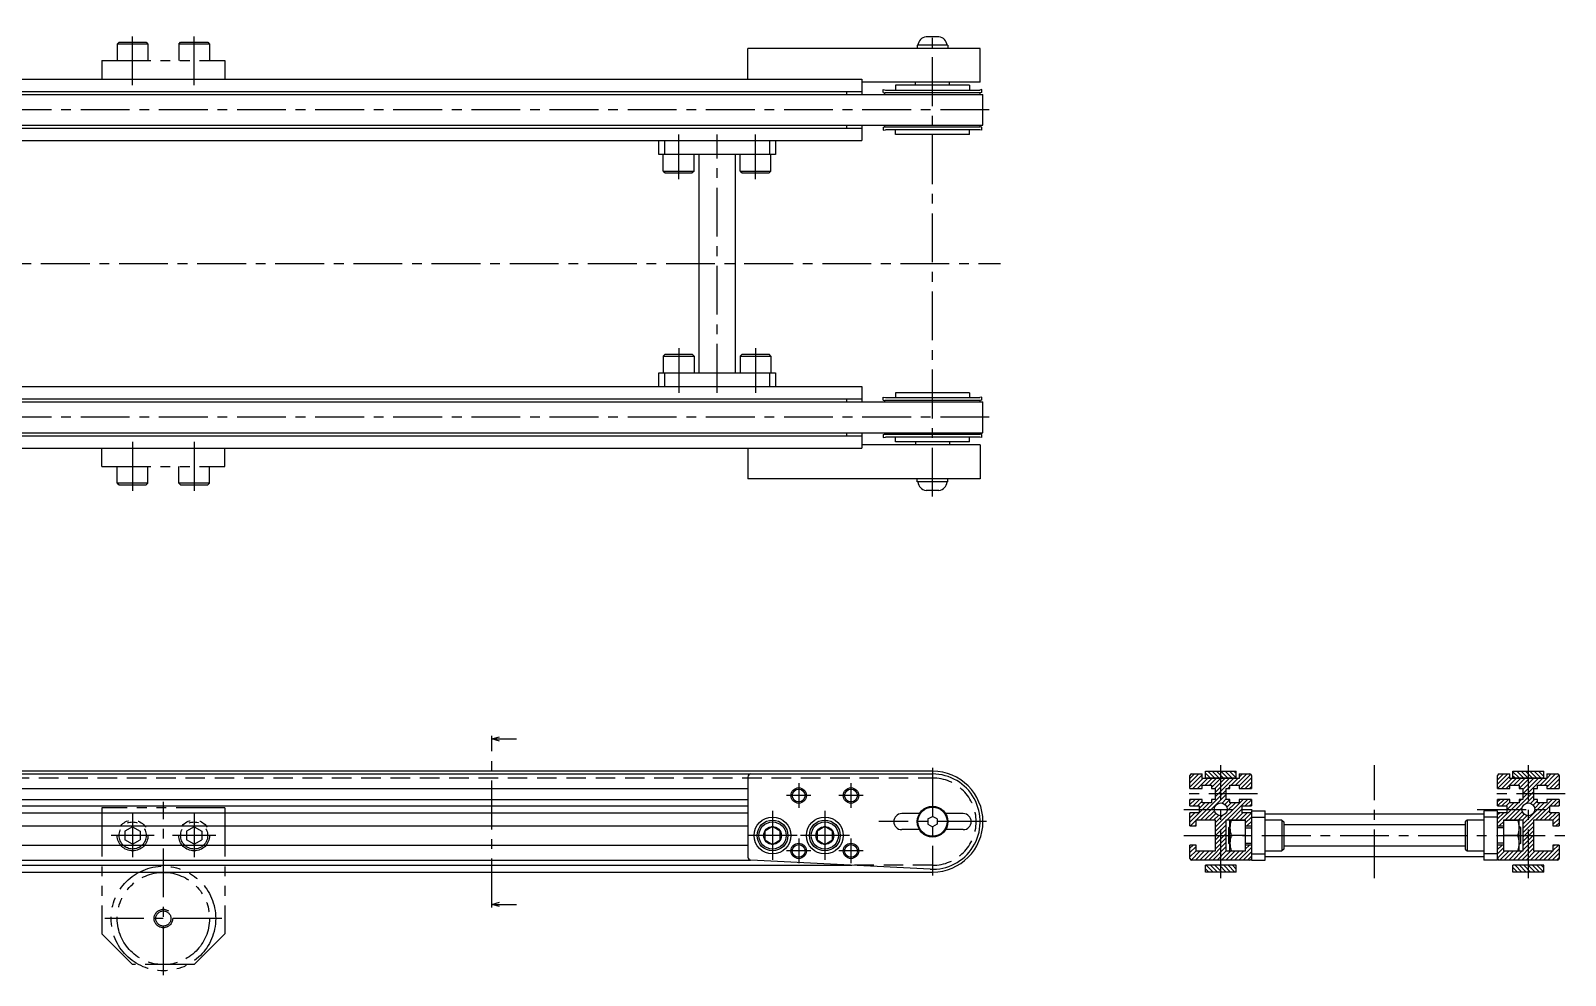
# Model space of a CAD drawing. Extents: x -23 to 974, y -8 to 739.
# Drawn here: x 475.6 to 974.5, y 79.5 to 386.8 of the extents above; entities that cross this region are included whole.
import ezdxf

# ---------------------------------------------------------------- set-up
doc = ezdxf.new("R2010")
doc.units = 0
doc.header["$LTSCALE"] = 0.5
for name, pattern in [('CENTER', [50.8, 31.75, -6.35, 6.35, -6.35]), ('DASHED', [19.05, 12.7, -6.35]), ('PHANTOM', [63.5, 31.75, -6.35, 6.35, -6.35, 6.35, -6.35])]:
    doc.linetypes.add(name, pattern=pattern)
for name, color, linetype in [('MSM_CENTER', 1, 'CENTER'), ('MSM_CONTINUOUS', 7, 'CONTINUOUS'), ('MSM_DASHED', 4, 'DASHED'), ('MSM_IMAGINARY', 6, 'PHANTOM'), ('MSM_NARROW', 5, 'CONTINUOUS')]:
    doc.layers.add(name, color=color, linetype=linetype)

msp = doc.modelspace()

# ---------------------------------------------------------------- linework, layer by layer
at = {"layer": 'MSM_CENTER'}
for p, q in [((768.77, 235.25), (768.77, 386.75)), ((787.19, 361), (250.36, 361)), ((686.27, 338.5), (686.27, 353)), ((698.77, 269), (698.77, 353)), ((711.27, 338.5), (711.27, 353)), ((250.36, 311), (790.86, 311)), ((686.27, 283.5), (686.27, 269)), ((711.27, 283.5), (711.27, 269)), ((787.19, 261), (250.36, 261)), ((508.77, 253), (508.77, 237)), ((528.77, 253), (528.77, 237)), ((625.55, 101.6), (625.55, 157.4)), ((768.77, 147), (768.77, 112)), ((862.45, 111.09), (862.45, 147.92)), ((912.45, 111.09), (912.45, 147.92)), ((962.45, 111.09), (962.45, 147.92)), ((725.27, 142), (725.27, 134)), ((742.27, 142), (742.27, 134)), ((518.77, 79.52), (518.77, 136)), ((729.27, 138), (721.27, 138)), ((746.27, 138), (738.27, 138)), ((874.45, 138.5), (850.45, 138.5)), ((974.45, 138.5), (950.45, 138.5)), ((508.77, 132), (508.77, 118)), ((528.77, 132), (528.77, 118)), ((716.77, 133), (716.77, 117)), ((733.77, 133), (733.77, 117)), ((850.45, 133.5), (874.45, 133.5)), ((945.82, 133.5), (969.82, 133.5)), ((515.77, 125), (501.77, 125)), ((535.77, 125), (521.77, 125)), ((724.77, 125), (708.77, 125)), ((741.77, 125), (725.77, 125)), ((786.27, 129.5), (751.27, 129.5)), ((850.45, 125), (974.45, 125)), ((729.27, 120), (721.27, 120)), ((725.27, 124), (725.27, 116)), ((746.27, 120), (738.27, 120)), ((742.27, 124), (742.27, 116)), ((537.77, 98), (499.77, 98))]:
    msp.add_line(p, q, dxfattribs=at)
at = {"layer": 'MSM_CONTINUOUS'}
for p, q in [((770.87, 384.75), (766.67, 384.75)), ((784.27, 381), (708.77, 381)), ((708.77, 371), (708.77, 381)), ((763.77, 382), (763.77, 381)), ((773.77, 382), (763.77, 382)), ((773.77, 382), (773.77, 381)), ((784.27, 370), (784.27, 381)), ((252.77, 371), (745.77, 371)), ((745.77, 371), (745.77, 366)), ((784.27, 370), (745.77, 370)), ((763.27, 369), (763.27, 370)), ((774.27, 369), (774.27, 370)), ((252.37, 366), (785.17, 366)), ((286.77, 367), (745.77, 367)), ((740.77, 367), (740.77, 366)), ((752.77, 366.61), (752.77, 367.59)), ((752.77, 367.59), (753.44, 367.45)), ((752.77, 366.61), (753.27, 366.5)), ((784.27, 366.5), (753.27, 366.5)), ((753.27, 366), (753.27, 366.5)), ((753.44, 367.45), (784.11, 367.45)), ((780.77, 369), (756.77, 369)), ((756.77, 369), (756.77, 367.45)), ((780.77, 369), (780.77, 367.45)), ((784.77, 367.59), (784.11, 367.45)), ((784.77, 366.61), (784.27, 366.5)), ((784.27, 366), (784.27, 366.5)), ((784.77, 366.61), (784.77, 367.59)), ((785.17, 356), (785.17, 366)), ((252.37, 356), (785.17, 356)), ((286.77, 355), (745.77, 355)), ((740.77, 356), (740.77, 355)), ((745.77, 356), (745.77, 351)), ((752.77, 355.39), (753.27, 355.5)), ((752.77, 355.39), (752.77, 354.41)), ((752.77, 354.41), (753.44, 354.55)), ((753.27, 355.5), (753.27, 356)), ((753.27, 355.5), (784.27, 355.5)), ((784.11, 354.55), (753.44, 354.55)), ((756.77, 353), (756.77, 354.55)), ((780.77, 353), (780.77, 354.55)), ((784.77, 354.41), (784.11, 354.55)), ((784.27, 355.5), (784.27, 356)), ((784.77, 355.39), (784.27, 355.5)), ((784.77, 354.41), (784.77, 355.39)), ((286.77, 351), (745.77, 351)), ((679.77, 346.5), (679.77, 351)), ((681.77, 346.5), (681.77, 351)), ((715.77, 351), (715.77, 346.5)), ((717.77, 351), (717.77, 346.5)), ((780.77, 353), (756.77, 353)), ((717.77, 346.5), (679.77, 346.5)), ((681.27, 341.1), (681.27, 346.5)), ((691.27, 341.1), (691.27, 346.5)), ((692.77, 346.5), (692.77, 275.5)), ((704.77, 275.5), (704.77, 346.5)), ((706.27, 341.1), (706.27, 346.5)), ((716.27, 341.1), (716.27, 346.5)), ((681.27, 341.1), (691.27, 341.1)), ((681.27, 341.1), (681.87, 340.5)), ((681.87, 340.5), (690.67, 340.5)), ((691.27, 341.1), (690.67, 340.5)), ((706.27, 341.1), (716.27, 341.1)), ((706.27, 341.1), (706.87, 340.5)), ((706.87, 340.5), (715.67, 340.5)), ((716.27, 341.1), (715.67, 340.5)), ((681.27, 280.9), (681.87, 281.5)), ((681.27, 280.9), (691.27, 280.9)), ((681.27, 280.9), (681.27, 275.5)), ((681.87, 281.5), (690.67, 281.5)), ((691.27, 280.9), (690.67, 281.5)), ((691.27, 280.9), (691.27, 275.5)), ((706.27, 280.9), (706.87, 281.5)), ((706.27, 280.9), (716.27, 280.9)), ((706.27, 280.9), (706.27, 275.5)), ((706.87, 281.5), (715.67, 281.5)), ((716.27, 280.9), (715.67, 281.5)), ((716.27, 280.9), (716.27, 275.5)), ((679.77, 275.5), (717.77, 275.5)), ((679.77, 271), (679.77, 275.5)), ((681.77, 271), (681.77, 275.5)), ((715.77, 275.5), (715.77, 271)), ((717.77, 275.5), (717.77, 271)), ((286.77, 271), (745.77, 271)), ((745.77, 271), (745.77, 266)), ((252.37, 266), (785.17, 266)), ((286.77, 267), (745.77, 267)), ((740.77, 267), (740.77, 266)), ((752.77, 266.61), (752.77, 267.59)), ((752.77, 267.59), (753.44, 267.45)), ((752.77, 266.61), (753.27, 266.5)), ((784.27, 266.5), (753.27, 266.5)), ((753.27, 266), (753.27, 266.5)), ((753.44, 267.45), (784.11, 267.45)), ((780.77, 269), (756.77, 269)), ((756.77, 269), (756.77, 267.45)), ((780.77, 269), (780.77, 267.45)), ((784.77, 267.59), (784.11, 267.45)), ((784.77, 266.61), (784.27, 266.5)), ((784.27, 266), (784.27, 266.5)), ((784.77, 266.61), (784.77, 267.59)), ((785.17, 256), (785.17, 266)), ((252.37, 256), (785.17, 256)), ((286.77, 255), (745.77, 255)), ((740.77, 256), (740.77, 255)), ((745.77, 256), (745.77, 251)), ((752.77, 255.39), (753.27, 255.5)), ((752.77, 255.39), (752.77, 254.41)), ((752.77, 254.41), (753.44, 254.55)), ((753.27, 255.5), (753.27, 256)), ((753.27, 255.5), (784.27, 255.5)), ((784.11, 254.55), (753.44, 254.55)), ((756.77, 253), (756.77, 254.55)), ((780.77, 253), (780.77, 254.55)), ((784.77, 254.41), (784.11, 254.55)), ((784.27, 255.5), (784.27, 256)), ((784.77, 255.39), (784.27, 255.5)), ((784.77, 254.41), (784.77, 255.39)), ((286.77, 251), (745.77, 251)), ((708.77, 251), (708.77, 241)), ((784.27, 252), (745.77, 252)), ((780.77, 253), (756.77, 253)), ((763.27, 253), (763.27, 252)), ((774.27, 253), (774.27, 252)), ((784.27, 252), (784.27, 241)), ((784.27, 241), (708.77, 241)), ((763.77, 240), (763.77, 241)), ((773.77, 240), (763.77, 240)), ((773.77, 240), (773.77, 241)), ((770.87, 237.25), (766.67, 237.25)), ((625.55, 156.4), (628.05, 157.07)), ((625.55, 156.4), (633.55, 156.4)), ((628.05, 155.73), (625.55, 156.4)), ((768.77, 145.9), (268.77, 145.9)), ((268.77, 145), (768.77, 145)), ((852.95, 145), (856.45, 145)), ((856.45, 143.5), (856.45, 145)), ((857.45, 143.7), (857.45, 145.9)), ((857.45, 145.9), (867.45, 145.9)), ((867.45, 143.7), (867.45, 145.9)), ((868.45, 145), (871.95, 145)), ((868.45, 145), (868.45, 143.5)), ((952.95, 145), (956.45, 145)), ((956.45, 143.5), (956.45, 145)), ((957.45, 143.7), (957.45, 145.9)), ((957.45, 145.9), (967.45, 145.9)), ((967.45, 143.7), (967.45, 145.9)), ((968.45, 145), (971.95, 145)), ((968.45, 145), (968.45, 143.5)), ((328.77, 140.25), (708.77, 140.25)), ((708.77, 144), (708.77, 117.95)), ((852.45, 140.25), (852.45, 144.5)), ((852.45, 140.25), (856.45, 140.25)), ((856.26, 140.25), (856.45, 140.44)), ((868.45, 143.5), (856.45, 143.5)), ((856.45, 140.25), (856.45, 141.35)), ((856.45, 141.35), (859.45, 141.35)), ((857.45, 143.7), (867.45, 143.7)), ((859.45, 141.35), (859.45, 140.25)), ((859.45, 140.25), (860.65, 140.25)), ((860.65, 140.25), (860.65, 136.75)), ((864.25, 136.75), (864.25, 140.25)), ((864.25, 140.25), (865.45, 140.25)), ((865.45, 140.25), (865.45, 141.35)), ((865.45, 141.35), (868.45, 141.35)), ((868.45, 141.35), (868.45, 140.25)), ((868.45, 140.25), (872.45, 140.25)), ((872.45, 144.5), (872.45, 140.25)), ((952.45, 140.25), (952.45, 144.5)), ((952.45, 140.25), (956.45, 140.25)), ((968.45, 143.5), (956.45, 143.5)), ((956.45, 140.25), (956.45, 141.35)), ((956.45, 141.35), (959.45, 141.35)), ((957.45, 143.7), (967.45, 143.7)), ((959.45, 141.35), (959.45, 140.25)), ((959.45, 140.25), (960.65, 140.25)), ((960.65, 140.25), (960.65, 136.75)), ((964.25, 136.75), (964.25, 140.25)), ((964.25, 140.25), (965.45, 140.25)), ((965.45, 140.25), (965.45, 141.35)), ((965.45, 141.35), (968.45, 141.35)), ((968.45, 141.35), (968.45, 140.25)), ((968.45, 140.25), (972.45, 140.25)), ((972.45, 144.5), (972.45, 140.25)), ((328.77, 136.75), (708.77, 136.75)), ((856.45, 136.75), (852.45, 136.75)), ((852.45, 134.6), (852.45, 136.75)), ((856.45, 135.65), (856.45, 136.75)), ((859.45, 135.65), (856.45, 135.65)), ((860.65, 136.75), (859.45, 136.75)), ((859.45, 136.75), (859.45, 135.65)), ((865.45, 136.75), (864.25, 136.75)), ((865.45, 135.65), (865.45, 136.75)), ((868.45, 135.65), (865.45, 135.65)), ((872.45, 136.75), (868.45, 136.75)), ((868.45, 136.75), (868.45, 135.65)), ((872.45, 136.75), (872.45, 134.6)), ((956.45, 136.75), (952.45, 136.75)), ((952.45, 134.6), (952.45, 136.75)), ((956.45, 135.65), (956.45, 136.75)), ((959.45, 135.65), (956.45, 135.65)), ((960.65, 136.75), (959.45, 136.75)), ((959.45, 136.75), (959.45, 135.65)), ((965.45, 136.75), (964.25, 136.75)), ((965.45, 135.65), (965.45, 136.75)), ((968.45, 135.65), (965.45, 135.65)), ((972.45, 136.75), (968.45, 136.75)), ((968.45, 136.75), (968.45, 135.65)), ((972.45, 136.75), (972.45, 134.6)), ((328.77, 134.6), (708.77, 134.6)), ((328.77, 132.4), (708.77, 132.4)), ((764.5, 132.1), (758.77, 132.1)), ((767.27, 130.37), (768.77, 131.23)), ((767.27, 130.37), (767.27, 128.63)), ((770.27, 130.37), (768.77, 131.23)), ((770.27, 130.37), (770.27, 128.63)), ((778.77, 132.1), (773.04, 132.1)), ((852.45, 134.6), (855.45, 134.6)), ((855.45, 132.4), (852.45, 132.4)), ((852.45, 128.1), (852.45, 132.4)), ((854.45, 128.1), (854.45, 130.1)), ((854.45, 130.1), (860.65, 130.1)), ((855.45, 134.6), (855.45, 132.4)), ((860.65, 130.1), (860.65, 119.9)), ((864.25, 119.9), (864.25, 130.1)), ((864.25, 130.1), (870.45, 130.1)), ((865.45, 120), (865.45, 130)), ((865.45, 130), (870.45, 130)), ((869.45, 132.4), (869.45, 134.6)), ((869.45, 134.6), (872.45, 134.6)), ((872.45, 132.4), (869.45, 132.4)), ((870.45, 130.1), (870.45, 119.9)), ((872.45, 133), (872.45, 117)), ((872.45, 133), (876.95, 133)), ((872.45, 131), (876.95, 131)), ((876.95, 117), (876.95, 133)), ((947.95, 131.93), (876.95, 131.93)), ((882.35, 130), (876.95, 130)), ((882.35, 130), (882.95, 129.4)), ((882.35, 130), (882.35, 120)), ((942.55, 130), (941.95, 129.4)), ((947.95, 130), (942.55, 130)), ((942.55, 130), (942.55, 120)), ((952.45, 133), (947.95, 133)), ((947.95, 133), (947.95, 117)), ((952.45, 131), (947.95, 131)), ((952.45, 134.6), (955.45, 134.6)), ((952.45, 117), (952.45, 133)), ((955.45, 132.4), (952.45, 132.4)), ((954.45, 130.1), (960.65, 130.1)), ((954.45, 119.9), (954.45, 130.1)), ((954.45, 130), (959.45, 130)), ((955.45, 134.6), (955.45, 132.4)), ((959.45, 120), (959.45, 130)), ((960.65, 130.1), (960.65, 119.9)), ((964.25, 119.9), (964.25, 130.1)), ((964.25, 130.1), (970.45, 130.1)), ((969.45, 132.4), (969.45, 134.6)), ((969.45, 134.6), (972.45, 134.6)), ((972.45, 132.4), (969.45, 132.4)), ((970.45, 130.1), (970.45, 128.1)), ((972.45, 132.4), (972.45, 128.1)), ((328.77, 128.1), (708.77, 128.1)), ((716.77, 127.89), (714.27, 126.44)), ((714.27, 126.44), (714.27, 123.56)), ((719.27, 126.44), (716.77, 127.89)), ((719.27, 123.56), (719.27, 126.44)), ((733.77, 127.89), (731.27, 126.44)), ((731.27, 126.44), (731.27, 123.56)), ((736.27, 126.44), (733.77, 127.89)), ((736.27, 123.56), (736.27, 126.44)), ((764.5, 126.9), (758.77, 126.9)), ((767.27, 128.63), (768.77, 127.77)), ((770.27, 128.63), (768.77, 127.77)), ((778.77, 126.9), (773.04, 126.9)), ((852.45, 128.1), (854.45, 128.1)), ((864.95, 127.46), (865.45, 127.96)), ((864.95, 127.46), (864.95, 122.54)), ((865.45, 127.46), (864.95, 127.46)), ((870.45, 125), (865.9, 125)), ((870.45, 128.1), (872.45, 128.1)), ((872.45, 128), (870.45, 128)), ((870.45, 127.46), (872.45, 127.46)), ((882.95, 129.4), (882.95, 120.6)), ((941.95, 128.46), (882.95, 128.46)), ((941.95, 129.4), (941.95, 120.6)), ((952.45, 128.1), (954.45, 128.1)), ((954.45, 128), (952.45, 128)), ((954.45, 127.46), (952.45, 127.46)), ((959.01, 125), (954.45, 125)), ((959.95, 127.46), (959.45, 127.96)), ((959.45, 127.46), (959.95, 127.46)), ((959.95, 122.54), (959.95, 127.46)), ((970.45, 128.1), (972.45, 128.1)), ((328.77, 121.9), (708.77, 121.9)), ((714.27, 123.56), (716.77, 122.11)), ((716.77, 122.11), (719.27, 123.56)), ((731.27, 123.56), (733.77, 122.11)), ((733.77, 122.11), (736.27, 123.56)), ((854.45, 121.9), (852.45, 121.9)), ((852.45, 117.5), (852.45, 121.9)), ((854.45, 119.9), (854.45, 121.9)), ((860.65, 119.9), (854.45, 119.9)), ((870.45, 119.9), (864.25, 119.9)), ((865.45, 122.54), (864.95, 122.54)), ((864.95, 122.54), (865.45, 122.04)), ((865.45, 120), (870.45, 120)), ((870.45, 122.54), (872.45, 122.54)), ((870.45, 122), (872.45, 122)), ((872.45, 121.9), (870.45, 121.9)), ((876.95, 120), (882.35, 120)), ((882.95, 120.6), (882.35, 120)), ((941.95, 121.54), (882.95, 121.54)), ((941.95, 120.6), (942.55, 120)), ((942.55, 120), (947.95, 120)), ((954.45, 122.54), (952.45, 122.54)), ((952.45, 122), (954.45, 122)), ((954.45, 121.9), (952.45, 121.9)), ((954.45, 120), (959.45, 120)), ((960.65, 119.9), (954.45, 119.9)), ((959.45, 122.54), (959.95, 122.54)), ((959.95, 122.54), (959.45, 122.04)), ((970.45, 119.9), (964.25, 119.9)), ((972.45, 121.9), (970.45, 121.9)), ((970.45, 121.9), (970.45, 119.9)), ((972.45, 121.9), (972.45, 117.5)), ((294.99, 115.3), (742.55, 115.3)), ((328.08, 117), (709.46, 117)), ((767.99, 114.02), (709.72, 116.95)), ((871.95, 117), (852.95, 117)), ((867.45, 115.3), (857.45, 115.3)), ((857.45, 113.1), (857.45, 115.3)), ((867.45, 113.1), (867.45, 115.3)), ((872.45, 119), (876.95, 119)), ((872.45, 117), (876.95, 117)), ((947.95, 118.07), (876.95, 118.07)), ((952.45, 119), (947.95, 119)), ((952.45, 117), (947.95, 117)), ((971.95, 117), (952.95, 117)), ((967.45, 115.3), (957.45, 115.3)), ((957.45, 113.1), (957.45, 115.3)), ((967.45, 113.1), (967.45, 115.3)), ((268.77, 113.1), (768.77, 113.1)), ((867.45, 113.1), (857.45, 113.1)), ((967.45, 113.1), (957.45, 113.1)), ((625.55, 102.6), (628.05, 103.27)), ((625.55, 102.6), (633.55, 102.6)), ((628.05, 101.93), (625.55, 102.6))]:
    msp.add_line(p, q, dxfattribs=at)
for centre, radius in [((725.27, 138), 2.07), ((742.27, 138), 2.07), ((862.45, 133.5), 2.1), ((962.45, 133.5), 2.1), ((716.77, 125), 6), ((716.77, 125), 5), ((733.77, 125), 6), ((733.77, 125), 5), ((768.77, 129.5), 5), ((768.77, 129.5), 4.75), ((716.77, 125), 4.4), ((716.77, 125), 2.89), ((733.77, 125), 4.4), ((733.77, 125), 2.89), ((725.27, 120), 2.07), ((742.27, 120), 2.07)]:
    msp.add_circle(centre, radius, dxfattribs=at)
for centre, radius, start, end in [((767.01, 381.77), 3, 96.5292, 175.5926), ((770.53, 381.77), 3, 4.4074, 83.4708), ((767.01, 240.23), 3, 184.4074, 263.4708), ((770.53, 240.23), 3, 276.5292, 355.5926), ((709.77, 144), 1, 90, 180), ((768.77, 129.5), 15.5, 267.1189, 90), ((768.77, 129.5), 16.4, 270, 90), ((852.95, 144.5), 0.5, 90, 180), ((871.95, 144.5), 0.5, 0, 90), ((952.95, 144.5), 0.5, 90, 180), ((971.95, 144.5), 0.5, 0, 90), ((758.77, 129.5), 2.6, 90, 270), ((778.77, 129.5), 2.6, 270, 90), ((872.67, 127.5), 7.22, 159.7438, 200.2562), ((952.23, 127.5), 7.22, 339.7438, 20.2562), ((872.67, 122.5), 7.22, 159.7438, 200.2562), ((952.23, 122.5), 7.22, 339.7438, 20.2562), ((709.77, 117.95), 1, 180, 267.1189), ((852.95, 117.5), 0.5, 180, 270), ((871.95, 117.5), 0.5, 270, 0), ((952.95, 117.5), 0.5, 180, 270), ((971.95, 117.5), 0.5, 270, 0)]:
    msp.add_arc(centre, radius, start, end, dxfattribs=at)
at = {"layer": 'MSM_DASHED'}
for p, q in [((268.77, 143.7), (768.77, 143.7)), ((768.77, 115.3), (742.55, 115.3))]:
    msp.add_line(p, q, dxfattribs=at)
msp.add_arc((768.77, 129.5), 14.2, 270, 90, dxfattribs=at)
at = {"layer": 'MSM_IMAGINARY'}
for p, q in [((508.77, 369), (508.77, 385)), ((528.77, 369), (528.77, 385)), ((503.77, 382.4), (504.37, 383)), ((513.77, 382.4), (503.77, 382.4)), ((503.77, 382.4), (503.77, 377)), ((504.37, 383), (513.17, 383)), ((513.17, 383), (513.77, 382.4)), ((513.77, 382.4), (513.77, 377)), ((523.77, 382.4), (524.37, 383)), ((533.77, 382.4), (523.77, 382.4)), ((523.77, 382.4), (523.77, 377)), ((524.37, 383), (533.17, 383)), ((533.17, 383), (533.77, 382.4)), ((533.77, 382.4), (533.77, 377)), ((498.77, 377), (498.77, 371)), ((498.77, 377), (538.77, 377)), ((538.77, 377), (538.77, 371)), ((498.77, 245), (498.77, 251)), ((538.77, 245), (538.77, 251)), ((498.77, 245), (538.77, 245)), ((503.77, 239.6), (503.77, 245)), ((513.77, 239.6), (513.77, 245)), ((523.77, 239.6), (523.77, 245)), ((533.77, 239.6), (533.77, 245)), ((503.77, 239.6), (504.37, 239)), ((513.77, 239.6), (503.77, 239.6)), ((513.17, 239), (513.77, 239.6)), ((523.77, 239.6), (524.37, 239)), ((533.77, 239.6), (523.77, 239.6)), ((533.17, 239), (533.77, 239.6)), ((504.37, 239), (513.17, 239)), ((524.37, 239), (533.17, 239)), ((538.77, 134), (498.77, 134)), ((498.77, 134), (498.77, 93)), ((538.77, 134), (538.77, 93)), ((508.77, 127.86), (506.27, 126.42)), ((506.27, 126.42), (506.27, 123.58)), ((508.77, 127.86), (511.27, 126.42)), ((511.27, 126.42), (511.27, 123.58)), ((528.77, 127.86), (526.27, 126.42)), ((526.27, 126.42), (526.27, 123.58)), ((528.77, 127.86), (531.27, 126.42)), ((531.27, 126.42), (531.27, 123.58)), ((508.77, 122.14), (506.27, 123.58)), ((508.77, 122.14), (511.27, 123.58)), ((528.77, 122.14), (526.27, 123.58)), ((528.77, 122.14), (531.27, 123.58)), ((508.77, 83), (498.77, 93)), ((528.77, 83), (538.77, 93)), ((528.77, 83), (508.77, 83))]:
    msp.add_line(p, q, dxfattribs=at)
for centre, radius in [((508.77, 125), 5), ((528.77, 125), 5), ((508.77, 125), 4.4), ((528.77, 125), 4.4), ((518.77, 98), 17), ((518.77, 98), 15), ((518.77, 98), 3), ((518.77, 98), 2.46)]:
    msp.add_circle(centre, radius, dxfattribs=at)
at = {"layer": 'MSM_NARROW'}
for p, q in [((852.45, 143.51), (853.94, 145)), ((852.45, 142.1), (855.35, 145)), ((852.45, 140.69), (856.45, 144.69)), ((859.02, 143.7), (857.45, 145.27)), ((860.44, 143.7), (858.24, 145.9)), ((861.85, 143.7), (859.65, 145.9)), ((863.26, 143.7), (861.06, 145.9)), ((864.68, 143.7), (862.48, 145.9)), ((866.09, 143.7), (863.89, 145.9)), ((867.45, 143.75), (865.31, 145.9)), ((867.45, 145.17), (866.72, 145.9)), ((867.26, 141.35), (870.91, 145)), ((868.45, 143.96), (869.5, 145)), ((868.45, 141.13), (872.24, 144.91)), ((952.45, 144.52), (952.93, 145)), ((952.45, 143.11), (954.35, 145)), ((952.45, 141.69), (955.76, 145)), ((959.43, 143.7), (957.45, 145.68)), ((960.85, 143.7), (958.65, 145.9)), ((962.26, 143.7), (960.06, 145.9)), ((963.67, 143.7), (961.47, 145.9)), ((965.09, 143.7), (962.89, 145.9)), ((966.5, 143.7), (964.3, 145.9)), ((967.45, 144.16), (965.72, 145.9)), ((967.45, 145.58), (967.13, 145.9)), ((967.67, 141.35), (971.32, 145)), ((968.45, 143.55), (969.9, 145)), ((968.45, 140.72), (972.42, 144.69)), ((853.43, 140.25), (856.68, 143.5)), ((854.6, 130.1), (864.25, 139.76)), ((854.85, 140.25), (858.1, 143.5)), ((857.36, 141.35), (859.51, 143.5)), ((857.61, 143.7), (857.45, 143.85)), ((858.77, 141.35), (860.92, 143.5)), ((859.45, 140.62), (862.34, 143.5)), ((860.5, 140.25), (863.75, 143.5)), ((860.65, 138.99), (865.17, 143.5)), ((860.65, 137.57), (866.58, 143.5)), ((864.75, 140.25), (865.45, 140.96)), ((865.85, 141.35), (868, 143.5)), ((868.99, 140.25), (872.45, 143.72)), ((870.4, 140.25), (872.45, 142.3)), ((871.82, 140.25), (872.45, 140.89)), ((952.45, 140.28), (956.45, 144.28)), ((953.84, 140.25), (957.09, 143.5)), ((955.26, 140.25), (958.51, 143.5)), ((958.02, 143.7), (957.45, 144.26)), ((957.77, 141.35), (959.92, 143.5)), ((959.18, 141.35), (961.33, 143.5)), ((959.5, 140.25), (962.75, 143.5)), ((960.65, 139.99), (964.16, 143.5)), ((960.65, 138.58), (965.58, 143.5)), ((960.65, 137.16), (966.99, 143.5)), ((965.15, 140.25), (965.45, 140.55)), ((966.25, 141.35), (968.4, 143.5)), ((969.4, 140.25), (972.45, 143.31)), ((970.81, 140.25), (972.45, 141.89)), ((972.23, 140.25), (972.45, 140.48)), ((852.45, 136.44), (852.76, 136.75)), ((852.45, 135.03), (854.17, 136.75)), ((852.45, 129.37), (858.73, 135.65)), ((853.44, 134.6), (855.59, 136.75)), ((854.85, 134.6), (856.45, 136.2)), ((855.45, 133.79), (857.32, 135.65)), ((856.01, 130.1), (864.25, 138.34)), ((859.45, 136.37), (859.83, 136.75)), ((860.65, 127.67), (869.73, 136.75)), ((862.88, 135.56), (864.25, 136.93)), ((863.83, 135.09), (865.45, 136.72)), ((864.41, 134.26), (865.8, 135.65)), ((864.47, 132.9), (867.22, 135.65)), ((864.5, 130.1), (871.15, 136.75)), ((870.41, 134.6), (872.45, 136.64)), ((871.82, 134.6), (872.45, 135.23)), ((952.45, 136.03), (953.17, 136.75)), ((952.45, 134.62), (954.58, 136.75)), ((952.45, 128.96), (959.14, 135.65)), ((953.85, 134.6), (956, 136.75)), ((955, 130.1), (964.25, 139.35)), ((955.26, 134.6), (956.45, 135.79)), ((955.45, 133.38), (957.73, 135.65)), ((959.45, 135.96), (960.24, 136.75)), ((960.65, 127.26), (970.14, 136.75)), ((960.65, 128.68), (967.63, 135.65)), ((961.82, 135.5), (964.25, 137.94)), ((963.2, 135.46), (964.48, 136.75)), ((964.03, 134.89), (965.45, 136.31)), ((964.51, 133.94), (966.21, 135.65)), ((964.9, 130.1), (971.55, 136.75)), ((968.45, 136.48), (968.73, 136.75)), ((970.82, 134.6), (972.45, 136.24)), ((972.23, 134.6), (972.45, 134.82)), ((852.45, 132.2), (852.65, 132.4)), ((852.45, 130.79), (854.07, 132.4)), ((852.6, 128.1), (854.45, 129.96)), ((857.42, 130.1), (860.4, 133.07)), ((858.84, 130.1), (860.87, 132.13)), ((860.25, 130.1), (861.69, 131.54)), ((860.65, 129.09), (863.05, 131.49)), ((860.65, 126.26), (864.25, 129.86)), ((865.91, 130.1), (869.45, 133.64)), ((867.32, 130.1), (869.62, 132.4)), ((868.74, 130.1), (871.04, 132.4)), ((870.15, 130.1), (872.45, 132.4)), ((870.45, 128.99), (872.45, 130.99)), ((952.45, 131.79), (953.06, 132.4)), ((952.45, 130.38), (954.48, 132.4)), ((956.42, 130.1), (960.45, 134.13)), ((957.83, 130.1), (960.49, 132.76)), ((959.25, 130.1), (961.07, 131.92)), ((960.65, 130.09), (962.01, 131.45)), ((966.32, 130.1), (969.45, 133.24)), ((967.73, 130.1), (970.03, 132.4)), ((969.15, 130.1), (971.45, 132.4)), ((970.45, 129.99), (972.45, 131.99)), ((970.45, 128.58), (972.45, 130.58)), ((854.01, 128.1), (854.45, 128.54)), ((860.65, 124.84), (864.25, 128.44)), ((860.65, 123.43), (864.25, 127.03)), ((860.65, 122.02), (864.25, 125.62)), ((870.98, 128.1), (872.45, 129.57)), ((953, 128.1), (954.45, 129.55)), ((960.65, 125.85), (964.25, 129.45)), ((960.65, 124.44), (964.25, 128.04)), ((960.65, 123.02), (964.25, 126.62)), ((960.65, 121.61), (964.25, 125.21)), ((971.39, 128.1), (972.45, 129.16)), ((852.45, 120.89), (853.47, 121.9)), ((852.45, 119.47), (854.45, 121.47)), ((852.45, 118.06), (854.45, 120.06)), ((852.83, 117.02), (855.71, 119.9)), ((854.22, 117), (857.12, 119.9)), ((855.64, 117), (858.54, 119.9)), ((857.05, 117), (859.95, 119.9)), ((858.47, 117), (864.25, 122.79)), ((859.88, 117), (864.25, 121.37)), ((860.65, 120.6), (864.25, 124.2)), ((861.29, 117), (864.25, 119.96)), ((862.71, 117), (865.61, 119.9)), ((864.12, 117), (867.02, 119.9)), ((865.54, 117), (868.44, 119.9)), ((866.95, 117), (869.85, 119.9)), ((868.37, 117), (872.45, 121.09)), ((870.45, 120.5), (871.85, 121.9)), ((952.45, 120.48), (953.88, 121.9)), ((952.45, 119.06), (954.45, 121.06)), ((952.45, 117.65), (954.7, 119.9)), ((953.22, 117), (956.12, 119.9)), ((954.63, 117), (957.53, 119.9)), ((956.05, 117), (958.95, 119.9)), ((957.46, 117), (960.36, 119.9)), ((958.88, 117), (964.25, 122.38)), ((960.29, 117), (964.25, 120.96)), ((960.65, 120.19), (964.25, 123.79)), ((961.7, 117), (964.6, 119.9)), ((963.12, 117), (966.02, 119.9)), ((964.53, 117), (967.43, 119.9)), ((965.95, 117), (968.85, 119.9)), ((967.36, 117), (970.26, 119.9)), ((968.77, 117), (972.45, 120.68)), ((970.45, 121.51), (970.85, 121.9)), ((970.45, 120.09), (972.26, 121.9)), ((859.95, 113.1), (857.75, 115.3)), ((861.37, 113.1), (859.17, 115.3)), ((862.78, 113.1), (860.58, 115.3)), ((864.2, 113.1), (862, 115.3)), ((865.61, 113.1), (863.41, 115.3)), ((867.02, 113.1), (864.82, 115.3)), ((867.45, 114.08), (866.24, 115.3)), ((869.78, 117), (872.45, 119.67)), ((871.19, 117), (872.45, 118.26)), ((960.36, 113.1), (958.16, 115.3)), ((961.78, 113.1), (959.58, 115.3)), ((963.19, 113.1), (960.99, 115.3)), ((964.61, 113.1), (962.41, 115.3)), ((966.02, 113.1), (963.82, 115.3)), ((967.43, 113.1), (965.23, 115.3)), ((967.45, 114.49), (966.65, 115.3)), ((970.19, 117), (972.45, 119.27)), ((971.6, 117), (972.45, 117.85)), ((858.54, 113.1), (857.45, 114.19)), ((958.95, 113.1), (957.45, 114.59)), ((957.53, 113.1), (957.45, 113.18))]:
    msp.add_line(p, q, dxfattribs=at)
for centre in [(725.27, 138), (742.27, 138), (725.27, 120), (742.27, 120)]:
    msp.add_circle(centre, 2.5, dxfattribs=at)

doc.saveas('drawing.dxf')
